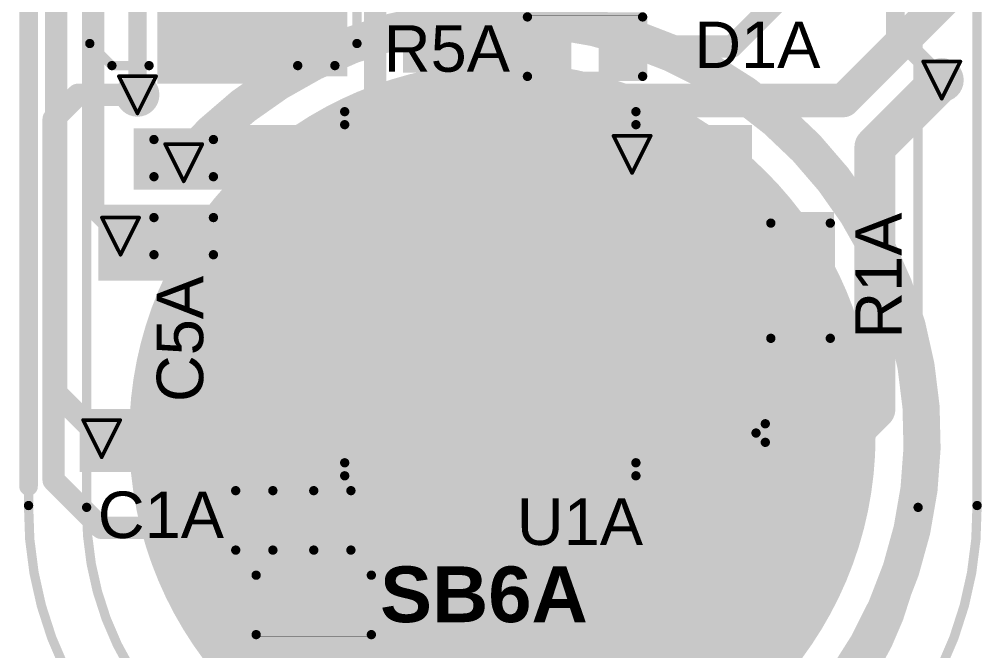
# Model space of a CAD drawing. Header units: inches. Extents: x -3.9 to 9.5, y -7 to 2.6.
# Drawn here: x -3.723 to -3.205, y -5.362 to -5.022 of the extents above; entities that cross this region are included whole.
import ezdxf

# ---------------------------------------------------------------- set-up
doc = ezdxf.new("R2010")
doc.units = ezdxf.units.IN
doc.header["$MEASUREMENT"] = 0
for name, color, linetype in [('Board Outline', 216, 'Continuous'), ('Bottom Layer', 5, 'Continuous'), ('Bottom Overlay', 54, 'Continuous'), ('Bottom Paste', 16, 'Continuous'), ('Bottom Solder', 6, 'Continuous'), ('Dimension', 6, 'Continuous'), ('Drill Drawing', 1, 'Continuous'), ('Top Layer', 1, 'Continuous'), ('Top Overlay', 2, 'Continuous'), ('Top Paste', 8, 'Continuous'), ('Top Solder', 216, 'Continuous'), ('Via Holes', 16, 'Continuous')]:
    doc.layers.add(name, color=color, linetype=linetype)
doc.styles.add('Arial', font='', dxfattribs={"height": 0.2})
doc.styles.add('Arial_Bold', font='', dxfattribs={"height": 0.2})
doc.styles.get('Arial').set_extended_font_data('Arial')
doc.styles.get('Arial_Bold').set_extended_font_data('Arial', bold=True)

# ---------------------------------------------------------------- blocks, each defined once
blk = doc.blocks.new('SOIC_8_2')
at = {"layer": 'Top Layer'}
for points in [[(-0.07579, 0.08681), (-0.07579, 0.06319), (-0.13681, 0.06319), (-0.13681, 0.08681)], [(0.13681, 0.08681), (0.13681, 0.06319), (0.07579, 0.06319), (0.07579, 0.08681)], [(-0.07579, 0.03681), (-0.07579, 0.01319), (-0.13681, 0.01319), (-0.13681, 0.03681)], [(0.13681, 0.03681), (0.13681, 0.01319), (0.07579, 0.01319), (0.07579, 0.03681)], [(-0.07579, -0.01319), (-0.07579, -0.03681), (-0.13681, -0.03681), (-0.13681, -0.01319)], [(0.13681, -0.01319), (0.13681, -0.03681), (0.07579, -0.03681), (0.07579, -0.01319)], [(-0.07579, -0.06319), (-0.07579, -0.08681), (-0.13681, -0.08681), (-0.13681, -0.06319)], [(0.13681, -0.06319), (0.13681, -0.08681), (0.07579, -0.08681), (0.07579, -0.06319)]]:
    blk.add_hatch(color=1, dxfattribs=at).paths.add_polyline_path(points)
at = {"layer": 'Top Overlay'}
blk.add_hatch(color=2, dxfattribs=at).paths.add_polyline_path([(-0.072, 0.062), (-0.059, 0.062), (-0.059, 0.088), (-0.072, 0.088)])
at = {"layer": 'Top Paste'}
for points in [[(-0.07579, 0.08681), (-0.07579, 0.06319), (-0.13681, 0.06319), (-0.13681, 0.08681)], [(0.13681, 0.08681), (0.13681, 0.06319), (0.07579, 0.06319), (0.07579, 0.08681)], [(-0.07579, 0.03681), (-0.07579, 0.01319), (-0.13681, 0.01319), (-0.13681, 0.03681)], [(0.13681, 0.03681), (0.13681, 0.01319), (0.07579, 0.01319), (0.07579, 0.03681)], [(-0.07579, -0.01319), (-0.07579, -0.03681), (-0.13681, -0.03681), (-0.13681, -0.01319)], [(0.13681, -0.01319), (0.13681, -0.03681), (0.07579, -0.03681), (0.07579, -0.01319)], [(-0.07579, -0.06319), (-0.07579, -0.08681), (-0.13681, -0.08681), (-0.13681, -0.06319)], [(0.13681, -0.06319), (0.13681, -0.08681), (0.07579, -0.08681), (0.07579, -0.06319)]]:
    blk.add_hatch(color=8, dxfattribs=at).paths.add_polyline_path(points)
at = {"layer": 'Top Solder'}
for points in [[(-0.07179, 0.09081), (-0.07179, 0.05919), (-0.14081, 0.05919), (-0.14081, 0.09081)], [(0.14081, 0.09081), (0.14081, 0.05919), (0.07179, 0.05919), (0.07179, 0.09081)], [(-0.07179, 0.04081), (-0.07179, 0.00919), (-0.14081, 0.00919), (-0.14081, 0.04081)], [(0.14081, 0.04081), (0.14081, 0.00919), (0.07179, 0.00919), (0.07179, 0.04081)], [(-0.07179, -0.00919), (-0.07179, -0.04081), (-0.14081, -0.04081), (-0.14081, -0.00919)], [(0.14081, -0.00919), (0.14081, -0.04081), (0.07179, -0.04081), (0.07179, -0.00919)], [(-0.07179, -0.05919), (-0.07179, -0.09081), (-0.14081, -0.09081), (-0.14081, -0.05919)], [(0.14081, -0.05919), (0.14081, -0.09081), (0.07179, -0.09081), (0.07179, -0.05919)]]:
    blk.add_hatch(color=216, dxfattribs=at).paths.add_polyline_path(points)
at = {"layer": 'Top Overlay'}
for points in [[(-0.07837, 0.098, 0.005, 0.005, 0), (-0.07837, 0.091, 0.005, 0.005, 0)], [(0.07837, 0.098, 0.005, 0.005, 0), (-0.07837, 0.098, 0.005, 0.005, 0)], [(0.07837, 0.098, 0.005, 0.005, 0), (0.07837, 0.091, 0.005, 0.005, 0)], [(-0.143, 0.075, 0.005, 0.005, 0), (-0.148, 0.08, 0.005, 0.005, 0)], [(-0.148, 0.08, 0.005, 0.005, 0), (-0.148, 0.07, 0.005, 0.005, 0)], [(-0.143, 0.075, 0.005, 0.005, 0), (-0.148, 0.07, 0.005, 0.005, 0)], [(-0.07837, -0.091, 0.005, 0.005, 0), (-0.07837, -0.098, 0.005, 0.005, 0)], [(0.07837, -0.091, 0.005, 0.005, 0), (0.07837, -0.098, 0.005, 0.005, 0)], [(0.07837, -0.098, 0.005, 0.005, 0), (-0.07837, -0.098, 0.005, 0.005, 0)]]:
    blk.add_lwpolyline(points, format="xyseb", dxfattribs=at)
for points in [[(-0.07962, 0.098, 0.0025, 0.0025, 1), (-0.07712, 0.098, 0.0025, 0.0025, 1)], [(-0.07962, 0.098, 0.0025, 0.0025, 1), (-0.07712, 0.098, 0.0025, 0.0025, 1)], [(0.07712, 0.098, 0.0025, 0.0025, 1), (0.07962, 0.098, 0.0025, 0.0025, 1)], [(0.07712, 0.098, 0.0025, 0.0025, 1), (0.07962, 0.098, 0.0025, 0.0025, 1)], [(-0.07962, 0.091, 0.0025, 0.0025, 1), (-0.07712, 0.091, 0.0025, 0.0025, 1)], [(0.07712, 0.091, 0.0025, 0.0025, 1), (0.07962, 0.091, 0.0025, 0.0025, 1)], [(-0.14925, 0.08, 0.0025, 0.0025, 1), (-0.14675, 0.08, 0.0025, 0.0025, 1)], [(-0.14925, 0.08, 0.0025, 0.0025, 1), (-0.14675, 0.08, 0.0025, 0.0025, 1)], [(-0.14425, 0.075, 0.0025, 0.0025, 1), (-0.14175, 0.075, 0.0025, 0.0025, 1)], [(-0.14425, 0.075, 0.0025, 0.0025, 1), (-0.14175, 0.075, 0.0025, 0.0025, 1)], [(-0.14925, 0.07, 0.0025, 0.0025, 1), (-0.14675, 0.07, 0.0025, 0.0025, 1)], [(-0.14925, 0.07, 0.0025, 0.0025, 1), (-0.14675, 0.07, 0.0025, 0.0025, 1)], [(-0.07962, -0.091, 0.0025, 0.0025, 1), (-0.07712, -0.091, 0.0025, 0.0025, 1)], [(0.07712, -0.091, 0.0025, 0.0025, 1), (0.07962, -0.091, 0.0025, 0.0025, 1)], [(-0.07962, -0.098, 0.0025, 0.0025, 1), (-0.07712, -0.098, 0.0025, 0.0025, 1)], [(-0.07962, -0.098, 0.0025, 0.0025, 1), (-0.07712, -0.098, 0.0025, 0.0025, 1)], [(0.07712, -0.098, 0.0025, 0.0025, 1), (0.07962, -0.098, 0.0025, 0.0025, 1)], [(0.07712, -0.098, 0.0025, 0.0025, 1), (0.07962, -0.098, 0.0025, 0.0025, 1)]]:
    blk.add_lwpolyline(points, format="xyseb", close=True, dxfattribs=at)
blk = doc.blocks.new('S______B______0402_5')
at = {"layer": 'Top Layer'}
for points in [[(-0.0275, -0.0125), (-0.0275, 0.0125), (-0.0095, 0.0125), (-0.0095, -0.0125)], [(0.0095, -0.0125), (0.0095, 0.0125), (0.0275, 0.0125), (0.0275, -0.0125)]]:
    blk.add_hatch(color=1, dxfattribs=at).paths.add_polyline_path(points)
at = {"layer": 'Top Paste'}
for points in [[(-0.0275, -0.0125), (-0.0275, 0.0125), (-0.0095, 0.0125), (-0.0095, -0.0125)], [(0.0095, -0.0125), (0.0095, 0.0125), (0.0275, 0.0125), (0.0275, -0.0125)]]:
    blk.add_hatch(color=8, dxfattribs=at).paths.add_polyline_path(points)
at = {"layer": 'Top Solder'}
for points in [[(-0.02967, -0.01467), (-0.02967, 0.01467), (-0.00733, 0.01467), (-0.00733, -0.01467)], [(0.00733, -0.01467), (0.00733, 0.01467), (0.02967, 0.01467), (0.02967, -0.01467)]]:
    blk.add_hatch(color=216, dxfattribs=at).paths.add_polyline_path(points)
at = {"layer": 'Top Overlay'}
for points in [[(-0.031, -0.016, 0.005, 0.005, 0), (-0.031, 0.016, 0.005, 0.005, 0)], [(-0.031, 0.016, 0.005, 0.005, 0), (0.031, 0.016, 0.005, 0.005, 0)], [(0.031, -0.016, 0.005, 0.005, 0), (0.031, 0.016, 0.005, 0.005, 0)], [(-0.031, -0.016, 0.005, 0.005, 0), (0.031, -0.016, 0.005, 0.005, 0)], [(-0.032, -0.017, 0.000127, 0.000127, 0), (0.032, -0.017, 0.000127, 0.000127, 0)]]:
    blk.add_lwpolyline(points, format="xyseb", dxfattribs=at)
for points in [[(-0.03225, 0.016, 0.0025, 0.0025, 1), (-0.02975, 0.016, 0.0025, 0.0025, 1)], [(-0.03225, 0.016, 0.0025, 0.0025, 1), (-0.02975, 0.016, 0.0025, 0.0025, 1)], [(0.02975, 0.016, 0.0025, 0.0025, 1), (0.03225, 0.016, 0.0025, 0.0025, 1)], [(0.02975, 0.016, 0.0025, 0.0025, 1), (0.03225, 0.016, 0.0025, 0.0025, 1)], [(-0.03225, -0.016, 0.0025, 0.0025, 1), (-0.02975, -0.016, 0.0025, 0.0025, 1)], [(-0.03225, -0.016, 0.0025, 0.0025, 1), (-0.02975, -0.016, 0.0025, 0.0025, 1)], [(0.02975, -0.016, 0.0025, 0.0025, 1), (0.03225, -0.016, 0.0025, 0.0025, 1)], [(0.02975, -0.016, 0.0025, 0.0025, 1), (0.03225, -0.016, 0.0025, 0.0025, 1)], [(-0.03203, -0.017, 0.0000635, 0.0000635, 1), (-0.03197, -0.017, 0.0000635, 0.0000635, 1)], [(0.03197, -0.017, 0.0000635, 0.0000635, 1), (0.03203, -0.017, 0.0000635, 0.0000635, 1)]]:
    blk.add_lwpolyline(points, format="xyseb", close=True, dxfattribs=at)
blk = doc.blocks.new('TC33X_2_104E__13')
at = {"layer": 'Top Layer'}
for points in [[(0.00787, 0.12992), (0.07087, 0.12992), (0.07087, 0.07087), (0.00787, 0.07087)], [(-0.02362, 0.02362), (0.02362, 0.02362), (0.02362, -0.02362), (-0.02362, -0.02362)], [(0.05512, 0.02362), (0.10236, 0.02362), (0.10236, -0.02362), (0.05512, -0.02362)]]:
    blk.add_hatch(color=1, dxfattribs=at).paths.add_polyline_path(points)
at = {"layer": 'Top Paste'}
for points in [[(0.00787, 0.12992), (0.07087, 0.12992), (0.07087, 0.07087), (0.00787, 0.07087)], [(-0.02362, 0.02362), (0.02362, 0.02362), (0.02362, -0.02362), (-0.02362, -0.02362)], [(0.05512, 0.02362), (0.10236, 0.02362), (0.10236, -0.02362), (0.05512, -0.02362)]]:
    blk.add_hatch(color=8, dxfattribs=at).paths.add_polyline_path(points)
at = {"layer": 'Top Solder'}
for points in [[(0.00387, 0.13392), (0.07487, 0.13392), (0.07487, 0.06687), (0.00387, 0.06687)], [(-0.02762, 0.02762), (0.02762, 0.02762), (0.02762, -0.02762), (-0.02762, -0.02762)], [(0.05112, 0.02762), (0.10636, 0.02762), (0.10636, -0.02762), (0.05112, -0.02762)]]:
    blk.add_hatch(color=216, dxfattribs=at).paths.add_polyline_path(points)
at = {"layer": 'Top Overlay'}
for points in [[(-0.02063, 0.1242, 0.005, 0.005, 0), (-0.03252, 0.11231, 0.005, 0.005, 0)], [(-0.00063, 0.1242, 0.005, 0.005, 0), (-0.02063, 0.1242, 0.005, 0.005, 0)], [(0.09937, 0.1242, 0.005, 0.005, 0), (0.07937, 0.1242, 0.005, 0.005, 0)], [(0.11126, 0.11231, 0.005, 0.005, 0), (0.09937, 0.1242, 0.005, 0.005, 0)], [(-0.03252, 0.11231, 0.005, 0.005, 0), (-0.03252, -0.02776, 0.005, 0.005, 0)], [(0.11126, 0.11231, 0.005, 0.005, 0), (0.11126, -0.02776, 0.005, 0.005, 0)], [(-0.038, -0.005, 0.005, 0.005, 0), (-0.043, 0, 0.005, 0.005, 0)], [(-0.043, 0, 0.005, 0.005, 0), (-0.043, -0.01, 0.005, 0.005, 0)], [(-0.038, -0.005, 0.005, 0.005, 0), (-0.043, -0.01, 0.005, 0.005, 0)], [(0.11126, -0.02776, 0.005, 0.005, 0), (-0.03252, -0.02776, 0.005, 0.005, 0)]]:
    blk.add_lwpolyline(points, format="xyseb", dxfattribs=at)
for points in [[(-0.02188, 0.1242, 0.0025, 0.0025, 1), (-0.01938, 0.1242, 0.0025, 0.0025, 1)], [(-0.02188, 0.1242, 0.0025, 0.0025, 1), (-0.01938, 0.1242, 0.0025, 0.0025, 1)], [(-0.00188, 0.1242, 0.0025, 0.0025, 1), (0.00062, 0.1242, 0.0025, 0.0025, 1)], [(0.07812, 0.1242, 0.0025, 0.0025, 1), (0.08062, 0.1242, 0.0025, 0.0025, 1)], [(0.09812, 0.1242, 0.0025, 0.0025, 1), (0.10062, 0.1242, 0.0025, 0.0025, 1)], [(0.09812, 0.1242, 0.0025, 0.0025, 1), (0.10062, 0.1242, 0.0025, 0.0025, 1)], [(-0.03377, 0.11231, 0.0025, 0.0025, 1), (-0.03127, 0.11231, 0.0025, 0.0025, 1)], [(-0.03377, 0.11231, 0.0025, 0.0025, 1), (-0.03127, 0.11231, 0.0025, 0.0025, 1)], [(0.11001, 0.11231, 0.0025, 0.0025, 1), (0.11251, 0.11231, 0.0025, 0.0025, 1)], [(0.11001, 0.11231, 0.0025, 0.0025, 1), (0.11251, 0.11231, 0.0025, 0.0025, 1)], [(-0.04425, 0, 0.0025, 0.0025, 1), (-0.04175, 0, 0.0025, 0.0025, 1)], [(-0.04425, 0, 0.0025, 0.0025, 1), (-0.04175, 0, 0.0025, 0.0025, 1)], [(-0.03925, -0.005, 0.0025, 0.0025, 1), (-0.03675, -0.005, 0.0025, 0.0025, 1)], [(-0.03925, -0.005, 0.0025, 0.0025, 1), (-0.03675, -0.005, 0.0025, 0.0025, 1)], [(-0.04425, -0.01, 0.0025, 0.0025, 1), (-0.04175, -0.01, 0.0025, 0.0025, 1)], [(-0.04425, -0.01, 0.0025, 0.0025, 1), (-0.04175, -0.01, 0.0025, 0.0025, 1)], [(-0.03377, -0.02776, 0.0025, 0.0025, 1), (-0.03127, -0.02776, 0.0025, 0.0025, 1)], [(-0.03377, -0.02776, 0.0025, 0.0025, 1), (-0.03127, -0.02776, 0.0025, 0.0025, 1)], [(0.11001, -0.02776, 0.0025, 0.0025, 1), (0.11251, -0.02776, 0.0025, 0.0025, 1)], [(0.11001, -0.02776, 0.0025, 0.0025, 1), (0.11251, -0.02776, 0.0025, 0.0025, 1)]]:
    blk.add_lwpolyline(points, format="xyseb", close=True, dxfattribs=at)
blk = doc.blocks.new('R___0402_17')
at = {"layer": 'Top Layer'}
for points in [[(-0.0275, -0.0125), (-0.0275, 0.0125), (-0.0095, 0.0125), (-0.0095, -0.0125)], [(0.0095, -0.0125), (0.0095, 0.0125), (0.0275, 0.0125), (0.0275, -0.0125)]]:
    blk.add_hatch(color=1, dxfattribs=at).paths.add_polyline_path(points)
at = {"layer": 'Top Paste'}
for points in [[(-0.0275, -0.0125), (-0.0275, 0.0125), (-0.0095, 0.0125), (-0.0095, -0.0125)], [(0.0095, -0.0125), (0.0095, 0.0125), (0.0275, 0.0125), (0.0275, -0.0125)]]:
    blk.add_hatch(color=8, dxfattribs=at).paths.add_polyline_path(points)
at = {"layer": 'Top Solder'}
for points in [[(-0.02967, -0.01467), (-0.02967, 0.01467), (-0.00733, 0.01467), (-0.00733, -0.01467)], [(0.00733, -0.01467), (0.00733, 0.01467), (0.02967, 0.01467), (0.02967, -0.01467)]]:
    blk.add_hatch(color=216, dxfattribs=at).paths.add_polyline_path(points)
at = {"layer": 'Top Overlay'}
for points in [[(-0.031, 0.016, 0.005, 0.005, 0), (-0.031, -0.016, 0.005, 0.005, 0)], [(0.031, 0.016, 0.005, 0.005, 0), (-0.031, 0.016, 0.005, 0.005, 0)], [(0.031, 0.016, 0.005, 0.005, 0), (0.031, -0.016, 0.005, 0.005, 0)], [(0.031, -0.016, 0.005, 0.005, 0), (-0.031, -0.016, 0.005, 0.005, 0)], [(0.032, -0.017, 0.000127, 0.000127, 0), (-0.032, -0.017, 0.000127, 0.000127, 0)]]:
    blk.add_lwpolyline(points, format="xyseb", dxfattribs=at)
for points in [[(-0.03225, 0.016, 0.0025, 0.0025, 1), (-0.02975, 0.016, 0.0025, 0.0025, 1)], [(-0.03225, 0.016, 0.0025, 0.0025, 1), (-0.02975, 0.016, 0.0025, 0.0025, 1)], [(0.02975, 0.016, 0.0025, 0.0025, 1), (0.03225, 0.016, 0.0025, 0.0025, 1)], [(0.02975, 0.016, 0.0025, 0.0025, 1), (0.03225, 0.016, 0.0025, 0.0025, 1)], [(-0.03225, -0.016, 0.0025, 0.0025, 1), (-0.02975, -0.016, 0.0025, 0.0025, 1)], [(-0.03225, -0.016, 0.0025, 0.0025, 1), (-0.02975, -0.016, 0.0025, 0.0025, 1)], [(0.02975, -0.016, 0.0025, 0.0025, 1), (0.03225, -0.016, 0.0025, 0.0025, 1)], [(0.02975, -0.016, 0.0025, 0.0025, 1), (0.03225, -0.016, 0.0025, 0.0025, 1)], [(-0.03203, -0.017, 0.0000635, 0.0000635, 1), (-0.03197, -0.017, 0.0000635, 0.0000635, 1)], [(0.03197, -0.017, 0.0000635, 0.0000635, 1), (0.03203, -0.017, 0.0000635, 0.0000635, 1)]]:
    blk.add_lwpolyline(points, format="xyseb", close=True, dxfattribs=at)
blk = doc.blocks.new('R___0402_21')
at = {"layer": 'Top Layer'}
for points in [[(-0.0275, -0.0125), (-0.0275, 0.0125), (-0.0095, 0.0125), (-0.0095, -0.0125)], [(0.0095, -0.0125), (0.0095, 0.0125), (0.0275, 0.0125), (0.0275, -0.0125)]]:
    blk.add_hatch(color=1, dxfattribs=at).paths.add_polyline_path(points)
at = {"layer": 'Top Paste'}
for points in [[(-0.0275, -0.0125), (-0.0275, 0.0125), (-0.0095, 0.0125), (-0.0095, -0.0125)], [(0.0095, -0.0125), (0.0095, 0.0125), (0.0275, 0.0125), (0.0275, -0.0125)]]:
    blk.add_hatch(color=8, dxfattribs=at).paths.add_polyline_path(points)
at = {"layer": 'Top Solder'}
for points in [[(-0.02967, -0.01467), (-0.02967, 0.01467), (-0.00733, 0.01467), (-0.00733, -0.01467)], [(0.00733, -0.01467), (0.00733, 0.01467), (0.02967, 0.01467), (0.02967, -0.01467)]]:
    blk.add_hatch(color=216, dxfattribs=at).paths.add_polyline_path(points)
at = {"layer": 'Top Overlay'}
for points in [[(-0.031, -0.016, 0.005, 0.005, 0), (-0.031, 0.016, 0.005, 0.005, 0)], [(0.031, 0.016, 0.005, 0.005, 0), (-0.031, 0.016, 0.005, 0.005, 0)], [(0.031, -0.016, 0.005, 0.005, 0), (0.031, 0.016, 0.005, 0.005, 0)], [(0.031, -0.016, 0.005, 0.005, 0), (-0.031, -0.016, 0.005, 0.005, 0)], [(0.032, -0.017, 0.000127, 0.000127, 0), (-0.032, -0.017, 0.000127, 0.000127, 0)]]:
    blk.add_lwpolyline(points, format="xyseb", dxfattribs=at)
for points in [[(-0.03225, 0.016, 0.0025, 0.0025, 1), (-0.02975, 0.016, 0.0025, 0.0025, 1)], [(-0.03225, 0.016, 0.0025, 0.0025, 1), (-0.02975, 0.016, 0.0025, 0.0025, 1)], [(0.02975, 0.016, 0.0025, 0.0025, 1), (0.03225, 0.016, 0.0025, 0.0025, 1)], [(0.02975, 0.016, 0.0025, 0.0025, 1), (0.03225, 0.016, 0.0025, 0.0025, 1)], [(-0.03225, -0.016, 0.0025, 0.0025, 1), (-0.02975, -0.016, 0.0025, 0.0025, 1)], [(-0.03225, -0.016, 0.0025, 0.0025, 1), (-0.02975, -0.016, 0.0025, 0.0025, 1)], [(0.02975, -0.016, 0.0025, 0.0025, 1), (0.03225, -0.016, 0.0025, 0.0025, 1)], [(0.02975, -0.016, 0.0025, 0.0025, 1), (0.03225, -0.016, 0.0025, 0.0025, 1)], [(-0.03203, -0.017, 0.0000635, 0.0000635, 1), (-0.03197, -0.017, 0.0000635, 0.0000635, 1)], [(0.03197, -0.017, 0.0000635, 0.0000635, 1), (0.03203, -0.017, 0.0000635, 0.0000635, 1)]]:
    blk.add_lwpolyline(points, format="xyseb", close=True, dxfattribs=at)
blk = doc.blocks.new('_EMG________B_24')
at = {"layer": 'Bottom Layer'}
h = blk.add_hatch(color=5, dxfattribs=at)
edge = h.paths.add_edge_path()
edge.add_arc((0, -0.3932), 0.19685, 0, 360)
at = {"layer": 'Bottom Paste'}
h = blk.add_hatch(color=16, dxfattribs=at)
edge = h.paths.add_edge_path()
edge.add_arc((0, -0.3932), 0.19685, 0, 360)
at = {"layer": 'Bottom Solder'}
h = blk.add_hatch(color=6, dxfattribs=at)
edge = h.paths.add_edge_path()
edge.add_arc((0, -0.3932), 0.20085, 0, 360)
at = {"layer": 'Bottom Overlay'}
for points in [[(-0.22375, -0.43172, 0.005, 0.005, 0), (-0.22375, 0.43172, 0.005, 0.005, 0)], [(0.22375, -0.43172, 0.005, 0.005, 0), (0.22375, 0.43172, 0.005, 0.005, 0)], [(-0.06026, -0.59892, 0.005, 0.005, -0.414214), (-0.22375, -0.43172, 0.005, 0.005, 0)], [(0.22375, -0.43172, 0.005, 0.005, -0.414214), (0.06026, -0.59892, 0.005, 0.005, 0)]]:
    blk.add_lwpolyline(points, format="xyseb", dxfattribs=at)
for points in [[(-0.225, -0.43172, 0.0025, 0.0025, 1), (-0.2225, -0.43172, 0.0025, 0.0025, 1)], [(-0.225, -0.43172, 0.0025, 0.0025, 1), (-0.2225, -0.43172, 0.0025, 0.0025, 1)], [(0.2225, -0.43172, 0.0025, 0.0025, 1), (0.225, -0.43172, 0.0025, 0.0025, 1)], [(0.2225, -0.43172, 0.0025, 0.0025, 1), (0.225, -0.43172, 0.0025, 0.0025, 1)]]:
    blk.add_lwpolyline(points, format="xyseb", close=True, dxfattribs=at)
blk = doc.blocks.new('C___0402_29')
at = {"layer": 'Top Layer'}
for points in [[(-0.0275, -0.0125), (-0.0275, 0.0125), (-0.0095, 0.0125), (-0.0095, -0.0125)], [(0.0095, -0.0125), (0.0095, 0.0125), (0.0275, 0.0125), (0.0275, -0.0125)]]:
    blk.add_hatch(color=1, dxfattribs=at).paths.add_polyline_path(points)
at = {"layer": 'Top Paste'}
for points in [[(-0.0275, -0.0125), (-0.0275, 0.0125), (-0.0095, 0.0125), (-0.0095, -0.0125)], [(0.0095, -0.0125), (0.0095, 0.0125), (0.0275, 0.0125), (0.0275, -0.0125)]]:
    blk.add_hatch(color=8, dxfattribs=at).paths.add_polyline_path(points)
at = {"layer": 'Top Solder'}
for points in [[(-0.02986, -0.01486), (-0.02986, 0.01486), (-0.00714, 0.01486), (-0.00714, -0.01486)], [(0.00714, -0.01486), (0.00714, 0.01486), (0.02986, 0.01486), (0.02986, -0.01486)]]:
    blk.add_hatch(color=216, dxfattribs=at).paths.add_polyline_path(points)
at = {"layer": 'Top Overlay'}
for points in [[(-0.011, 0.016, 0.005, 0.005, 0), (-0.031, 0.016, 0.005, 0.005, 0)], [(-0.031, -0.016, 0.005, 0.005, 0), (-0.031, 0.016, 0.005, 0.005, 0)], [(0.031, 0.016, 0.005, 0.005, 0), (0.011, 0.016, 0.005, 0.005, 0)], [(0.031, -0.016, 0.005, 0.005, 0), (0.031, 0.016, 0.005, 0.005, 0)], [(-0.011, -0.016, 0.005, 0.005, 0), (-0.031, -0.016, 0.005, 0.005, 0)], [(0.031, -0.016, 0.005, 0.005, 0), (0.011, -0.016, 0.005, 0.005, 0)]]:
    blk.add_lwpolyline(points, format="xyseb", dxfattribs=at)
for points in [[(-0.03225, 0.016, 0.0025, 0.0025, 1), (-0.02975, 0.016, 0.0025, 0.0025, 1)], [(-0.03225, 0.016, 0.0025, 0.0025, 1), (-0.02975, 0.016, 0.0025, 0.0025, 1)], [(-0.01225, 0.016, 0.0025, 0.0025, 1), (-0.00975, 0.016, 0.0025, 0.0025, 1)], [(0.00975, 0.016, 0.0025, 0.0025, 1), (0.01225, 0.016, 0.0025, 0.0025, 1)], [(0.02975, 0.016, 0.0025, 0.0025, 1), (0.03225, 0.016, 0.0025, 0.0025, 1)], [(0.02975, 0.016, 0.0025, 0.0025, 1), (0.03225, 0.016, 0.0025, 0.0025, 1)], [(-0.03225, -0.016, 0.0025, 0.0025, 1), (-0.02975, -0.016, 0.0025, 0.0025, 1)], [(-0.03225, -0.016, 0.0025, 0.0025, 1), (-0.02975, -0.016, 0.0025, 0.0025, 1)], [(-0.01225, -0.016, 0.0025, 0.0025, 1), (-0.00975, -0.016, 0.0025, 0.0025, 1)], [(0.00975, -0.016, 0.0025, 0.0025, 1), (0.01225, -0.016, 0.0025, 0.0025, 1)], [(0.02975, -0.016, 0.0025, 0.0025, 1), (0.03225, -0.016, 0.0025, 0.0025, 1)], [(0.02975, -0.016, 0.0025, 0.0025, 1), (0.03225, -0.016, 0.0025, 0.0025, 1)]]:
    blk.add_lwpolyline(points, format="xyseb", close=True, dxfattribs=at)
blk = doc.blocks.new('C___0402_33')
at = {"layer": 'Top Layer'}
for points in [[(-0.0275, -0.0125), (-0.0275, 0.0125), (-0.0095, 0.0125), (-0.0095, -0.0125)], [(0.0095, -0.0125), (0.0095, 0.0125), (0.0275, 0.0125), (0.0275, -0.0125)]]:
    blk.add_hatch(color=1, dxfattribs=at).paths.add_polyline_path(points)
at = {"layer": 'Top Paste'}
for points in [[(-0.0275, -0.0125), (-0.0275, 0.0125), (-0.0095, 0.0125), (-0.0095, -0.0125)], [(0.0095, -0.0125), (0.0095, 0.0125), (0.0275, 0.0125), (0.0275, -0.0125)]]:
    blk.add_hatch(color=8, dxfattribs=at).paths.add_polyline_path(points)
at = {"layer": 'Top Solder'}
for points in [[(-0.02986, -0.01486), (-0.02986, 0.01486), (-0.00714, 0.01486), (-0.00714, -0.01486)], [(0.00714, -0.01486), (0.00714, 0.01486), (0.02986, 0.01486), (0.02986, -0.01486)]]:
    blk.add_hatch(color=216, dxfattribs=at).paths.add_polyline_path(points)
at = {"layer": 'Top Overlay'}
for points in [[(-0.011, 0.016, 0.005, 0.005, 0), (-0.031, 0.016, 0.005, 0.005, 0)], [(-0.031, 0.016, 0.005, 0.005, 0), (-0.031, -0.016, 0.005, 0.005, 0)], [(0.031, 0.016, 0.005, 0.005, 0), (0.011, 0.016, 0.005, 0.005, 0)], [(0.031, 0.016, 0.005, 0.005, 0), (0.031, -0.016, 0.005, 0.005, 0)], [(-0.011, -0.016, 0.005, 0.005, 0), (-0.031, -0.016, 0.005, 0.005, 0)], [(0.031, -0.016, 0.005, 0.005, 0), (0.011, -0.016, 0.005, 0.005, 0)]]:
    blk.add_lwpolyline(points, format="xyseb", dxfattribs=at)
for points in [[(-0.03225, 0.016, 0.0025, 0.0025, 1), (-0.02975, 0.016, 0.0025, 0.0025, 1)], [(-0.03225, 0.016, 0.0025, 0.0025, 1), (-0.02975, 0.016, 0.0025, 0.0025, 1)], [(-0.01225, 0.016, 0.0025, 0.0025, 1), (-0.00975, 0.016, 0.0025, 0.0025, 1)], [(0.00975, 0.016, 0.0025, 0.0025, 1), (0.01225, 0.016, 0.0025, 0.0025, 1)], [(0.02975, 0.016, 0.0025, 0.0025, 1), (0.03225, 0.016, 0.0025, 0.0025, 1)], [(0.02975, 0.016, 0.0025, 0.0025, 1), (0.03225, 0.016, 0.0025, 0.0025, 1)], [(-0.03225, -0.016, 0.0025, 0.0025, 1), (-0.02975, -0.016, 0.0025, 0.0025, 1)], [(-0.03225, -0.016, 0.0025, 0.0025, 1), (-0.02975, -0.016, 0.0025, 0.0025, 1)], [(-0.01225, -0.016, 0.0025, 0.0025, 1), (-0.00975, -0.016, 0.0025, 0.0025, 1)], [(0.00975, -0.016, 0.0025, 0.0025, 1), (0.01225, -0.016, 0.0025, 0.0025, 1)], [(0.02975, -0.016, 0.0025, 0.0025, 1), (0.03225, -0.016, 0.0025, 0.0025, 1)], [(0.02975, -0.016, 0.0025, 0.0025, 1), (0.03225, -0.016, 0.0025, 0.0025, 1)]]:
    blk.add_lwpolyline(points, format="xyseb", close=True, dxfattribs=at)

msp = doc.modelspace()

# ---------------------------------------------------------------- hatches: boundary and pattern name
at = {"layer": 'Bottom Layer'}
h = msp.add_hatch(color=5, dxfattribs=at)
edge = h.paths.add_edge_path()
edge.add_arc((-3.22689, -5.05478), 0.01181, 0, 360)
h = msp.add_hatch(color=5, dxfattribs=at)
edge = h.paths.add_edge_path()
edge.add_arc((-3.65976, -5.0627), 0.01181, 0, 360)
h = msp.add_hatch(color=5, dxfattribs=at)
edge = h.paths.add_edge_path()
edge.add_arc((-3.39356, -5.09478), 0.01181, 0, 360)
h = msp.add_hatch(color=5, dxfattribs=at)
edge = h.paths.add_edge_path()
edge.add_arc((-3.63489, -5.09928), 0.01181, 0, 360)
h = msp.add_hatch(color=5, dxfattribs=at)
edge = h.paths.add_edge_path()
edge.add_arc((-3.66889, -5.13878), 0.01181, 0, 360)
h = msp.add_hatch(color=5, dxfattribs=at)
edge = h.paths.add_edge_path()
edge.add_arc((-3.67904, -5.24781), 0.01181, 0, 360)
at = {"layer": 'Top Layer'}
for points in [[(-3.60089, -5.05278), (-3.54689, -5.05278), (-3.54689, -4.89178), (-3.60089, -4.89178)], [(-3.51689, -5.05078), (-3.43689, -5.05078), (-3.43689, -4.96478), (-3.51689, -4.96478)], [(-3.64489, -5.03978), (-3.58189, -5.03978), (-3.58189, -4.98578), (-3.64489, -4.98578)], [(-3.51689, -5.05078), (-3.42889, -5.05078), (-3.42889, -5.02378), (-3.51689, -5.02378)], [(-3.66189, -5.11378), (-3.52489, -5.11378), (-3.52489, -5.08078), (-3.66189, -5.08078)], [(-3.68089, -5.16278), (-3.54389, -5.16278), (-3.54389, -5.12178), (-3.68089, -5.12178)], [(-3.39687, -5.15678), (-3.28489, -5.15678), (-3.28489, -5.12578), (-3.39687, -5.12578)], [(-3.39687, -5.20678), (-3.28389, -5.20678), (-3.28389, -5.17078), (-3.39687, -5.17078)], [(-3.69089, -5.26578), (-3.51489, -5.26578), (-3.51489, -5.23178), (-3.69089, -5.23178)], [(-3.56589, -5.24978), (-3.56589, -5.30778), (-3.51489, -5.30778), (-3.51489, -5.24978)], [(-3.61389, -5.40878), (-3.57389, -5.40878), (-3.57389, -5.27778), (-3.61389, -5.27778)], [(-3.55589, -5.35678), (-3.49489, -5.35678), (-3.49489, -5.31828), (-3.55589, -5.31828)]]:
    msp.add_hatch(color=1, dxfattribs=at).paths.add_polyline_path(points)
h = msp.add_hatch(color=1, dxfattribs=at)
edge = h.paths.add_edge_path()
edge.add_arc((-3.22689, -5.05478), 0.01181, 0, 360)
h = msp.add_hatch(color=1, dxfattribs=at)
edge = h.paths.add_edge_path()
edge.add_arc((-3.65976, -5.0627), 0.01181, 0, 360)
h = msp.add_hatch(color=1, dxfattribs=at)
edge = h.paths.add_edge_path()
edge.add_arc((-3.39356, -5.09478), 0.01181, 0, 360)
h = msp.add_hatch(color=1, dxfattribs=at)
edge = h.paths.add_edge_path()
edge.add_arc((-3.63489, -5.09928), 0.01181, 0, 360)
h = msp.add_hatch(color=1, dxfattribs=at)
edge = h.paths.add_edge_path()
edge.add_arc((-3.66889, -5.13878), 0.01181, 0, 360)
h = msp.add_hatch(color=1, dxfattribs=at)
edge = h.paths.add_edge_path()
edge.add_arc((-3.67904, -5.24781), 0.01181, 0, 360)
at = {"layer": 'Via Holes'}
h = msp.add_hatch(color=7, dxfattribs=at)
edge = h.paths.add_edge_path()
edge.add_arc((-3.22689, -5.05478), 0.00591, 0, 360)
h = msp.add_hatch(color=7, dxfattribs=at)
edge = h.paths.add_edge_path()
edge.add_arc((-3.65976, -5.0627), 0.00591, 0, 360)
h = msp.add_hatch(color=7, dxfattribs=at)
edge = h.paths.add_edge_path()
edge.add_arc((-3.39356, -5.09478), 0.00591, 0, 360)
h = msp.add_hatch(color=7, dxfattribs=at)
edge = h.paths.add_edge_path()
edge.add_arc((-3.63489, -5.09928), 0.00591, 0, 360)
h = msp.add_hatch(color=7, dxfattribs=at)
edge = h.paths.add_edge_path()
edge.add_arc((-3.66889, -5.13878), 0.00591, 0, 360)
h = msp.add_hatch(color=7, dxfattribs=at)
edge = h.paths.add_edge_path()
edge.add_arc((-3.67904, -5.24781), 0.00591, 0, 360)

# ---------------------------------------------------------------- linework, layer by layer
at = {"layer": 'Board Outline'}
for points in [[(-3.71838, -5.28378, 0.005, 0.005, 0), (-3.71837, -4.42332, 0.005, 0.005, 0)], [(-3.20789, -4.42332, 0.005, 0.005, 0), (-3.20789, -5.28379, 0.005, 0.005, 0)], [(-3.20789, -4.42332, 0.005, 0.005, 0), (-3.20789, -5.28379, 0.005, 0.005, 0)], [(-3.52375, -5.48284, 0.005, 0.005, -0.414214), (-3.71838, -5.28379, 0.005, 0.005, 0)], [(-3.20789, -5.28379, 0.005, 0.005, -0.414214), (-3.40252, -5.48284, 0.005, 0.005, 0)]]:
    msp.add_lwpolyline(points, format="xyseb", dxfattribs=at)
for points in [[(-3.71963, -5.28378, 0.0025, 0.0025, 1), (-3.71713, -5.28378, 0.0025, 0.0025, 1)], [(-3.71963, -5.28379, 0.0025, 0.0025, 1), (-3.71713, -5.28379, 0.0025, 0.0025, 1)], [(-3.20914, -5.28379, 0.0025, 0.0025, 1), (-3.20664, -5.28379, 0.0025, 0.0025, 1)], [(-3.20914, -5.28379, 0.0025, 0.0025, 1), (-3.20664, -5.28379, 0.0025, 0.0025, 1)], [(-3.20914, -5.28379, 0.0025, 0.0025, 1), (-3.20664, -5.28379, 0.0025, 0.0025, 1)]]:
    msp.add_lwpolyline(points, format="xyseb", close=True, dxfattribs=at)
at = {"layer": 'Bottom Layer'}
for points in [[(-3.70357, -5.22328, 0.012, 0.012, 0), (-3.70357, -4.66086, 0.012, 0.012, 0)], [(-3.68257, -5.1251, 0.01, 0.01, 0), (-3.68257, -4.79597, 0.01, 0.01, 0)], [(-3.25185, -5.02983, 0.01, 0.01, 0), (-3.25185, -4.96874, 0.01, 0.01, 0)], [(-3.65976, -5.01565, 0.01, 0.01, 0), (-3.65976, -5.0627, 0.01, 0.01, 0)], [(-3.63489, -5.09928, 0.02, 0.02, -1.34747), (-3.40339, -5.46541, 0.02, 0.02, 0)], [(-3.25185, -5.02983, 0.01, 0.01, 0), (-3.22689, -5.05478, 0.01, 0.01, 0)], [(-3.68257, -5.1251, 0.01, 0.01, 0), (-3.67057, -5.1371, 0.01, 0.01, 0)], [(-3.67057, -5.1371, 0.01, 0.01, 0), (-3.66889, -5.13878, 0.01, 0.01, 0)], [(-3.67057, -5.1371, 0.01, 0.01, 0), (-3.67057, -5.1371, 0.01, 0.01, 0)], [(-3.46314, -5.15805, 0.022, 0.022, 0), (-3.46287, -5.15778, 0.022, 0.022, 0)], [(-3.46314, -5.24662, 0.022, 0.022, 0), (-3.46314, -5.15805, 0.022, 0.022, 0)], [(-3.70357, -5.22328, 0.012, 0.012, 0), (-3.67904, -5.24781, 0.012, 0.012, 0)]]:
    msp.add_lwpolyline(points, format="xyseb", dxfattribs=at)
for points in [[(-3.25435, -5.02983, 0.005, 0.005, 1), (-3.24935, -5.02983, 0.005, 0.005, 1)], [(-3.25435, -5.02983, 0.005, 0.005, 1), (-3.24935, -5.02983, 0.005, 0.005, 1)], [(-3.22939, -5.05478, 0.005, 0.005, 1), (-3.22439, -5.05478, 0.005, 0.005, 1)], [(-3.66226, -5.0627, 0.005, 0.005, 1), (-3.65726, -5.0627, 0.005, 0.005, 1)], [(-3.63989, -5.09928, 0.01, 0.01, 1), (-3.62989, -5.09928, 0.01, 0.01, 1)], [(-3.68507, -5.1251, 0.005, 0.005, 1), (-3.68007, -5.1251, 0.005, 0.005, 1)], [(-3.68507, -5.1251, 0.005, 0.005, 1), (-3.68007, -5.1251, 0.005, 0.005, 1)], [(-3.67307, -5.1371, 0.005, 0.005, 1), (-3.66807, -5.1371, 0.005, 0.005, 1)], [(-3.67307, -5.1371, 0.005, 0.005, 1), (-3.66807, -5.1371, 0.005, 0.005, 1)], [(-3.67307, -5.1371, 0.005, 0.005, 1), (-3.66807, -5.1371, 0.005, 0.005, 1)], [(-3.67307, -5.1371, 0.005, 0.005, 1), (-3.66807, -5.1371, 0.005, 0.005, 1)], [(-3.67139, -5.13878, 0.005, 0.005, 1), (-3.66639, -5.13878, 0.005, 0.005, 1)], [(-3.46864, -5.15805, 0.011, 0.011, 1), (-3.45764, -5.15805, 0.011, 0.011, 1)], [(-3.46864, -5.15805, 0.011, 0.011, 1), (-3.45764, -5.15805, 0.011, 0.011, 1)], [(-3.46837, -5.15778, 0.011, 0.011, 1), (-3.45737, -5.15778, 0.011, 0.011, 1)], [(-3.70657, -5.22328, 0.006, 0.006, 1), (-3.70057, -5.22328, 0.006, 0.006, 1)], [(-3.70657, -5.22328, 0.006, 0.006, 1), (-3.70057, -5.22328, 0.006, 0.006, 1)], [(-3.46864, -5.24662, 0.011, 0.011, 1), (-3.45764, -5.24662, 0.011, 0.011, 1)], [(-3.68204, -5.24781, 0.006, 0.006, 1), (-3.67604, -5.24781, 0.006, 0.006, 1)]]:
    msp.add_lwpolyline(points, format="xyseb", close=True, dxfattribs=at)
at = {"layer": 'Dimension'}
msp.add_lwpolyline([(-3.71839, -5.2735, 0.01, 0.01, 0), (-3.71839, 1.62, 0.01, 0.01, 0)], format="xyseb", dxfattribs=at)
msp.add_lwpolyline([(-3.72089, -5.2735, 0.005, 0.005, 1), (-3.71589, -5.2735, 0.005, 0.005, 1)], format="xyseb", close=True, dxfattribs=at)
at = {"layer": 'Drill Drawing'}
for points in [[(-3.23689, -5.04478, 0.002, 0.002, 0), (-3.21689, -5.04478, 0.002, 0.002, 0)], [(-3.23689, -5.04478, 0.002, 0.002, 0), (-3.22689, -5.06478, 0.002, 0.002, 0)], [(-3.22689, -5.06478, 0.002, 0.002, 0), (-3.21689, -5.04478, 0.002, 0.002, 0)], [(-3.66976, -5.0527, 0.002, 0.002, 0), (-3.64976, -5.0527, 0.002, 0.002, 0)], [(-3.66976, -5.0527, 0.002, 0.002, 0), (-3.65976, -5.0727, 0.002, 0.002, 0)], [(-3.65976, -5.0727, 0.002, 0.002, 0), (-3.64976, -5.0527, 0.002, 0.002, 0)], [(-3.40356, -5.08478, 0.002, 0.002, 0), (-3.38356, -5.08478, 0.002, 0.002, 0)], [(-3.40356, -5.08478, 0.002, 0.002, 0), (-3.39356, -5.10478, 0.002, 0.002, 0)], [(-3.39356, -5.10478, 0.002, 0.002, 0), (-3.38356, -5.08478, 0.002, 0.002, 0)], [(-3.64489, -5.08928, 0.002, 0.002, 0), (-3.62489, -5.08928, 0.002, 0.002, 0)], [(-3.64489, -5.08928, 0.002, 0.002, 0), (-3.63489, -5.10928, 0.002, 0.002, 0)], [(-3.63489, -5.10928, 0.002, 0.002, 0), (-3.62489, -5.08928, 0.002, 0.002, 0)], [(-3.67889, -5.12878, 0.002, 0.002, 0), (-3.65889, -5.12878, 0.002, 0.002, 0)], [(-3.67889, -5.12878, 0.002, 0.002, 0), (-3.66889, -5.14878, 0.002, 0.002, 0)], [(-3.66889, -5.14878, 0.002, 0.002, 0), (-3.65889, -5.12878, 0.002, 0.002, 0)], [(-3.68904, -5.23781, 0.002, 0.002, 0), (-3.66904, -5.23781, 0.002, 0.002, 0)], [(-3.68904, -5.23781, 0.002, 0.002, 0), (-3.67904, -5.25781, 0.002, 0.002, 0)], [(-3.67904, -5.25781, 0.002, 0.002, 0), (-3.66904, -5.23781, 0.002, 0.002, 0)]]:
    msp.add_lwpolyline(points, format="xyseb", dxfattribs=at)
for points in [[(-3.23739, -5.04478, 0.001, 0.001, 1), (-3.23639, -5.04478, 0.001, 0.001, 1)], [(-3.23739, -5.04478, 0.001, 0.001, 1), (-3.23639, -5.04478, 0.001, 0.001, 1)], [(-3.21739, -5.04478, 0.001, 0.001, 1), (-3.21639, -5.04478, 0.001, 0.001, 1)], [(-3.21739, -5.04478, 0.001, 0.001, 1), (-3.21639, -5.04478, 0.001, 0.001, 1)], [(-3.67026, -5.0527, 0.001, 0.001, 1), (-3.66926, -5.0527, 0.001, 0.001, 1)], [(-3.67026, -5.0527, 0.001, 0.001, 1), (-3.66926, -5.0527, 0.001, 0.001, 1)], [(-3.65026, -5.0527, 0.001, 0.001, 1), (-3.64926, -5.0527, 0.001, 0.001, 1)], [(-3.65026, -5.0527, 0.001, 0.001, 1), (-3.64926, -5.0527, 0.001, 0.001, 1)], [(-3.22739, -5.06478, 0.001, 0.001, 1), (-3.22639, -5.06478, 0.001, 0.001, 1)], [(-3.22739, -5.06478, 0.001, 0.001, 1), (-3.22639, -5.06478, 0.001, 0.001, 1)], [(-3.66026, -5.0727, 0.001, 0.001, 1), (-3.65926, -5.0727, 0.001, 0.001, 1)], [(-3.66026, -5.0727, 0.001, 0.001, 1), (-3.65926, -5.0727, 0.001, 0.001, 1)], [(-3.40406, -5.08478, 0.001, 0.001, 1), (-3.40306, -5.08478, 0.001, 0.001, 1)], [(-3.40406, -5.08478, 0.001, 0.001, 1), (-3.40306, -5.08478, 0.001, 0.001, 1)], [(-3.38406, -5.08478, 0.001, 0.001, 1), (-3.38306, -5.08478, 0.001, 0.001, 1)], [(-3.38406, -5.08478, 0.001, 0.001, 1), (-3.38306, -5.08478, 0.001, 0.001, 1)], [(-3.64539, -5.08928, 0.001, 0.001, 1), (-3.64439, -5.08928, 0.001, 0.001, 1)], [(-3.64539, -5.08928, 0.001, 0.001, 1), (-3.64439, -5.08928, 0.001, 0.001, 1)], [(-3.62539, -5.08928, 0.001, 0.001, 1), (-3.62439, -5.08928, 0.001, 0.001, 1)], [(-3.62539, -5.08928, 0.001, 0.001, 1), (-3.62439, -5.08928, 0.001, 0.001, 1)], [(-3.39406, -5.10478, 0.001, 0.001, 1), (-3.39306, -5.10478, 0.001, 0.001, 1)], [(-3.39406, -5.10478, 0.001, 0.001, 1), (-3.39306, -5.10478, 0.001, 0.001, 1)], [(-3.63539, -5.10928, 0.001, 0.001, 1), (-3.63439, -5.10928, 0.001, 0.001, 1)], [(-3.63539, -5.10928, 0.001, 0.001, 1), (-3.63439, -5.10928, 0.001, 0.001, 1)], [(-3.67939, -5.12878, 0.001, 0.001, 1), (-3.67839, -5.12878, 0.001, 0.001, 1)], [(-3.67939, -5.12878, 0.001, 0.001, 1), (-3.67839, -5.12878, 0.001, 0.001, 1)], [(-3.65939, -5.12878, 0.001, 0.001, 1), (-3.65839, -5.12878, 0.001, 0.001, 1)], [(-3.65939, -5.12878, 0.001, 0.001, 1), (-3.65839, -5.12878, 0.001, 0.001, 1)], [(-3.66939, -5.14878, 0.001, 0.001, 1), (-3.66839, -5.14878, 0.001, 0.001, 1)], [(-3.66939, -5.14878, 0.001, 0.001, 1), (-3.66839, -5.14878, 0.001, 0.001, 1)], [(-3.68954, -5.23781, 0.001, 0.001, 1), (-3.68854, -5.23781, 0.001, 0.001, 1)], [(-3.68954, -5.23781, 0.001, 0.001, 1), (-3.68854, -5.23781, 0.001, 0.001, 1)], [(-3.66954, -5.23781, 0.001, 0.001, 1), (-3.66854, -5.23781, 0.001, 0.001, 1)], [(-3.66954, -5.23781, 0.001, 0.001, 1), (-3.66854, -5.23781, 0.001, 0.001, 1)], [(-3.67954, -5.25781, 0.001, 0.001, 1), (-3.67854, -5.25781, 0.001, 0.001, 1)], [(-3.67954, -5.25781, 0.001, 0.001, 1), (-3.67854, -5.25781, 0.001, 0.001, 1)]]:
    msp.add_lwpolyline(points, format="xyseb", close=True, dxfattribs=at)
at = {"layer": 'Top Layer'}
for points in [[(-3.44239, -5.03478, 0.012, 0.012, 0), (-3.44239, -4.75078, 0.012, 0.012, 0)], [(-3.53187, -5.08678, 0.012, 0.012, 0), (-3.53187, -4.86078, 0.012, 0.012, 0)], [(-3.33987, -5.03678, 0.012, 0.012, 0), (-3.30887, -5.00578, 0.012, 0.012, 0)], [(-3.27989, -5.06578, 0.018, 0.018, 0), (-3.22589, -5.01178, 0.018, 0.018, 0)], [(-3.40039, -5.03678, 0.012, 0.012, 0), (-3.33987, -5.03678, 0.012, 0.012, 0)], [(-3.26289, -5.09078, 0.022, 0.022, 0), (-3.22689, -5.05478, 0.022, 0.022, 0)], [(-3.70489, -5.07578, 0.012, 0.012, 0), (-3.69181, -5.0627, 0.012, 0.012, 0)], [(-3.69181, -5.0627, 0.012, 0.012, 0), (-3.65976, -5.0627, 0.012, 0.012, 0)], [(-3.43389, -5.09578, 0.018, 0.018, 0), (-3.40389, -5.06578, 0.018, 0.018, 0)], [(-3.40389, -5.06578, 0.018, 0.018, 0), (-3.27989, -5.06578, 0.018, 0.018, 0)], [(-3.70489, -5.27017, 0.012, 0.012, 0), (-3.70489, -5.07578, 0.012, 0.012, 0)], [(-3.26289, -5.2319, 0.022, 0.022, 0), (-3.26289, -5.09078, 0.022, 0.022, 0)], [(-3.43389, -5.18178, 0.018, 0.018, 0), (-3.43389, -5.09578, 0.018, 0.018, 0)], [(-3.39356, -5.09478, 0.022, 0.022, 0), (-3.36357, -5.09478, 0.022, 0.022, 0)], [(-3.63637, -5.12778, 0.01, 0.01, 0), (-3.63187, -5.13228, 0.01, 0.01, 0)], [(-3.63187, -5.13628, 0.01, 0.01, 0), (-3.63187, -5.13228, 0.01, 0.01, 0)], [(-3.66889, -5.13878, 0.02, 0.02, 0), (-3.66833, -5.13935, 0.02, 0.02, 0)], [(-3.66833, -5.13935, 0.02, 0.02, 0), (-3.63489, -5.13935, 0.02, 0.02, 0)], [(-3.63489, -5.13935, 0.02, 0.02, 0), (-3.63481, -5.13935, 0.02, 0.02, 0)], [(-3.63481, -5.13935, 0.02, 0.02, 0), (-3.63187, -5.14228, 0.02, 0.02, 0)], [(-3.63187, -5.14228, 0.02, 0.02, 0), (-3.60289, -5.14228, 0.02, 0.02, 0)], [(-3.63489, -5.13935, 0.01, 0.01, 0), (-3.63489, -5.13628, 0.01, 0.01, 0)], [(-3.63489, -5.14057, 0.01, 0.01, 0), (-3.63489, -5.13935, 0.01, 0.01, 0)], [(-3.63187, -5.14228, 0.01, 0.01, 0), (-3.63187, -5.14057, 0.01, 0.01, 0)], [(-3.63187, -5.20878, 0.01, 0.01, 0), (-3.63187, -5.14228, 0.01, 0.01, 0)], [(-3.45089, -5.19478, 0.018, 0.018, 0), (-3.43789, -5.18178, 0.018, 0.018, 0)], [(-3.43389, -5.40078, 0.018, 0.018, 0), (-3.43389, -5.18178, 0.018, 0.018, 0)], [(-3.57617, -5.19478, 0.018, 0.018, 0), (-3.45089, -5.19478, 0.018, 0.018, 0)], [(-3.63187, -5.20878, 0.01, 0.01, 0), (-3.62087, -5.21978, 0.01, 0.01, 0)], [(-3.62087, -5.21978, 0.01, 0.01, 0), (-3.50389, -5.21978, 0.01, 0.01, 0)], [(-3.50389, -5.21978, 0.01, 0.01, 0), (-3.49189, -5.23178, 0.01, 0.01, 0)], [(-3.27578, -5.24478, 0.022, 0.022, 0), (-3.26289, -5.2319, 0.022, 0.022, 0)], [(-3.49189, -5.31528, 0.01, 0.01, 0), (-3.49189, -5.23178, 0.01, 0.01, 0)], [(-3.36357, -5.24478, 0.022, 0.022, 0), (-3.27578, -5.24478, 0.022, 0.022, 0)], [(-3.67904, -5.24781, 0.01, 0.01, 0), (-3.67901, -5.24778, 0.01, 0.01, 0)], [(-3.67901, -5.24778, 0.01, 0.01, 0), (-3.67689, -5.24778, 0.01, 0.01, 0)], [(-3.70489, -5.27017, 0.012, 0.012, 0), (-3.67928, -5.29578, 0.012, 0.012, 0)], [(-3.59489, -5.33728, 0.025, 0.025, 0), (-3.59489, -5.29578, 0.025, 0.025, 0)], [(-3.67928, -5.29578, 0.012, 0.012, 0), (-3.59489, -5.29578, 0.012, 0.012, 0)], [(-3.51414, -5.33753, 0.01, 0.01, 0), (-3.49189, -5.31528, 0.01, 0.01, 0)], [(-3.52539, -5.33753, 0.01, 0.01, 0), (-3.51414, -5.33753, 0.01, 0.01, 0)]]:
    msp.add_lwpolyline(points, format="xyseb", dxfattribs=at)
for points in [[(-3.44539, -5.03478, 0.006, 0.006, 1), (-3.43939, -5.03478, 0.006, 0.006, 1)], [(-3.40339, -5.03678, 0.006, 0.006, 1), (-3.39739, -5.03678, 0.006, 0.006, 1)], [(-3.34287, -5.03678, 0.006, 0.006, 1), (-3.33687, -5.03678, 0.006, 0.006, 1)], [(-3.34287, -5.03678, 0.006, 0.006, 1), (-3.33687, -5.03678, 0.006, 0.006, 1)], [(-3.23239, -5.05478, 0.011, 0.011, 1), (-3.22139, -5.05478, 0.011, 0.011, 1)], [(-3.69481, -5.0627, 0.006, 0.006, 1), (-3.68881, -5.0627, 0.006, 0.006, 1)], [(-3.69481, -5.0627, 0.006, 0.006, 1), (-3.68881, -5.0627, 0.006, 0.006, 1)], [(-3.66276, -5.0627, 0.006, 0.006, 1), (-3.65676, -5.0627, 0.006, 0.006, 1)], [(-3.40839, -5.06578, 0.009, 0.009, 1), (-3.39939, -5.06578, 0.009, 0.009, 1)], [(-3.40839, -5.06578, 0.009, 0.009, 1), (-3.39939, -5.06578, 0.009, 0.009, 1)], [(-3.28439, -5.06578, 0.009, 0.009, 1), (-3.27539, -5.06578, 0.009, 0.009, 1)], [(-3.28439, -5.06578, 0.009, 0.009, 1), (-3.27539, -5.06578, 0.009, 0.009, 1)], [(-3.70789, -5.07578, 0.006, 0.006, 1), (-3.70189, -5.07578, 0.006, 0.006, 1)], [(-3.70789, -5.07578, 0.006, 0.006, 1), (-3.70189, -5.07578, 0.006, 0.006, 1)], [(-3.53487, -5.08678, 0.006, 0.006, 1), (-3.52887, -5.08678, 0.006, 0.006, 1)], [(-3.26839, -5.09078, 0.011, 0.011, 1), (-3.25739, -5.09078, 0.011, 0.011, 1)], [(-3.26839, -5.09078, 0.011, 0.011, 1), (-3.25739, -5.09078, 0.011, 0.011, 1)], [(-3.43839, -5.09578, 0.009, 0.009, 1), (-3.42939, -5.09578, 0.009, 0.009, 1)], [(-3.43839, -5.09578, 0.009, 0.009, 1), (-3.42939, -5.09578, 0.009, 0.009, 1)], [(-3.39906, -5.09478, 0.011, 0.011, 1), (-3.38806, -5.09478, 0.011, 0.011, 1)], [(-3.36907, -5.09478, 0.011, 0.011, 1), (-3.35807, -5.09478, 0.011, 0.011, 1)], [(-3.63887, -5.12778, 0.005, 0.005, 1), (-3.63387, -5.12778, 0.005, 0.005, 1)], [(-3.63437, -5.13228, 0.005, 0.005, 1), (-3.62937, -5.13228, 0.005, 0.005, 1)], [(-3.63437, -5.13228, 0.005, 0.005, 1), (-3.62937, -5.13228, 0.005, 0.005, 1)], [(-3.67389, -5.13878, 0.01, 0.01, 1), (-3.66389, -5.13878, 0.01, 0.01, 1)], [(-3.67333, -5.13935, 0.01, 0.01, 1), (-3.66333, -5.13935, 0.01, 0.01, 1)], [(-3.67333, -5.13935, 0.01, 0.01, 1), (-3.66333, -5.13935, 0.01, 0.01, 1)], [(-3.63989, -5.13935, 0.01, 0.01, 1), (-3.62989, -5.13935, 0.01, 0.01, 1)], [(-3.63989, -5.13935, 0.01, 0.01, 1), (-3.62989, -5.13935, 0.01, 0.01, 1)], [(-3.63981, -5.13935, 0.01, 0.01, 1), (-3.62981, -5.13935, 0.01, 0.01, 1)], [(-3.63981, -5.13935, 0.01, 0.01, 1), (-3.62981, -5.13935, 0.01, 0.01, 1)], [(-3.63687, -5.14228, 0.01, 0.01, 1), (-3.62687, -5.14228, 0.01, 0.01, 1)], [(-3.63687, -5.14228, 0.01, 0.01, 1), (-3.62687, -5.14228, 0.01, 0.01, 1)], [(-3.63739, -5.13628, 0.005, 0.005, 1), (-3.63239, -5.13628, 0.005, 0.005, 1)], [(-3.63437, -5.13628, 0.005, 0.005, 1), (-3.62937, -5.13628, 0.005, 0.005, 1)], [(-3.60789, -5.14228, 0.01, 0.01, 1), (-3.59789, -5.14228, 0.01, 0.01, 1)], [(-3.63739, -5.13935, 0.005, 0.005, 1), (-3.63239, -5.13935, 0.005, 0.005, 1)], [(-3.63739, -5.13935, 0.005, 0.005, 1), (-3.63239, -5.13935, 0.005, 0.005, 1)], [(-3.63739, -5.14057, 0.005, 0.005, 1), (-3.63239, -5.14057, 0.005, 0.005, 1)], [(-3.63437, -5.14057, 0.005, 0.005, 1), (-3.62937, -5.14057, 0.005, 0.005, 1)], [(-3.63437, -5.14228, 0.005, 0.005, 1), (-3.62937, -5.14228, 0.005, 0.005, 1)], [(-3.63437, -5.14228, 0.005, 0.005, 1), (-3.62937, -5.14228, 0.005, 0.005, 1)], [(-3.44239, -5.18178, 0.009, 0.009, 1), (-3.43339, -5.18178, 0.009, 0.009, 1)], [(-3.43839, -5.18178, 0.009, 0.009, 1), (-3.42939, -5.18178, 0.009, 0.009, 1)], [(-3.43839, -5.18178, 0.009, 0.009, 1), (-3.42939, -5.18178, 0.009, 0.009, 1)], [(-3.58067, -5.19478, 0.009, 0.009, 1), (-3.57167, -5.19478, 0.009, 0.009, 1)], [(-3.45539, -5.19478, 0.009, 0.009, 1), (-3.44639, -5.19478, 0.009, 0.009, 1)], [(-3.45539, -5.19478, 0.009, 0.009, 1), (-3.44639, -5.19478, 0.009, 0.009, 1)], [(-3.63437, -5.20878, 0.005, 0.005, 1), (-3.62937, -5.20878, 0.005, 0.005, 1)], [(-3.63437, -5.20878, 0.005, 0.005, 1), (-3.62937, -5.20878, 0.005, 0.005, 1)], [(-3.62337, -5.21978, 0.005, 0.005, 1), (-3.61837, -5.21978, 0.005, 0.005, 1)], [(-3.62337, -5.21978, 0.005, 0.005, 1), (-3.61837, -5.21978, 0.005, 0.005, 1)], [(-3.50639, -5.21978, 0.005, 0.005, 1), (-3.50139, -5.21978, 0.005, 0.005, 1)], [(-3.50639, -5.21978, 0.005, 0.005, 1), (-3.50139, -5.21978, 0.005, 0.005, 1)], [(-3.26839, -5.2319, 0.011, 0.011, 1), (-3.25739, -5.2319, 0.011, 0.011, 1)], [(-3.26839, -5.2319, 0.011, 0.011, 1), (-3.25739, -5.2319, 0.011, 0.011, 1)], [(-3.49439, -5.23178, 0.005, 0.005, 1), (-3.48939, -5.23178, 0.005, 0.005, 1)], [(-3.49439, -5.23178, 0.005, 0.005, 1), (-3.48939, -5.23178, 0.005, 0.005, 1)], [(-3.36907, -5.24478, 0.011, 0.011, 1), (-3.35807, -5.24478, 0.011, 0.011, 1)], [(-3.28128, -5.24478, 0.011, 0.011, 1), (-3.27028, -5.24478, 0.011, 0.011, 1)], [(-3.28128, -5.24478, 0.011, 0.011, 1), (-3.27028, -5.24478, 0.011, 0.011, 1)], [(-3.68154, -5.24781, 0.005, 0.005, 1), (-3.67654, -5.24781, 0.005, 0.005, 1)], [(-3.68151, -5.24778, 0.005, 0.005, 1), (-3.67651, -5.24778, 0.005, 0.005, 1)], [(-3.68151, -5.24778, 0.005, 0.005, 1), (-3.67651, -5.24778, 0.005, 0.005, 1)], [(-3.67939, -5.24778, 0.005, 0.005, 1), (-3.67439, -5.24778, 0.005, 0.005, 1)], [(-3.70789, -5.27017, 0.006, 0.006, 1), (-3.70189, -5.27017, 0.006, 0.006, 1)], [(-3.70789, -5.27017, 0.006, 0.006, 1), (-3.70189, -5.27017, 0.006, 0.006, 1)], [(-3.60114, -5.29578, 0.0125, 0.0125, 1), (-3.58864, -5.29578, 0.0125, 0.0125, 1)], [(-3.68228, -5.29578, 0.006, 0.006, 1), (-3.67628, -5.29578, 0.006, 0.006, 1)], [(-3.68228, -5.29578, 0.006, 0.006, 1), (-3.67628, -5.29578, 0.006, 0.006, 1)], [(-3.59789, -5.29578, 0.006, 0.006, 1), (-3.59189, -5.29578, 0.006, 0.006, 1)], [(-3.49439, -5.31528, 0.005, 0.005, 1), (-3.48939, -5.31528, 0.005, 0.005, 1)], [(-3.49439, -5.31528, 0.005, 0.005, 1), (-3.48939, -5.31528, 0.005, 0.005, 1)], [(-3.60114, -5.33728, 0.0125, 0.0125, 1), (-3.58864, -5.33728, 0.0125, 0.0125, 1)], [(-3.52789, -5.33753, 0.005, 0.005, 1), (-3.52289, -5.33753, 0.005, 0.005, 1)], [(-3.51664, -5.33753, 0.005, 0.005, 1), (-3.51164, -5.33753, 0.005, 0.005, 1)], [(-3.51664, -5.33753, 0.005, 0.005, 1), (-3.51164, -5.33753, 0.005, 0.005, 1)]]:
    msp.add_lwpolyline(points, format="xyseb", close=True, dxfattribs=at)

# ---------------------------------------------------------------- block references
for name, p in [('_EMG________B_24', (-3.46338, -4.85305)), ('S______B______0402_5', (-3.56489, -5.33728))]:
    msp.add_blockref(name, p)
for name, p, rotation in [('TC33X_2_104E__13', (-3.57415, -4.92278), 180), ('R___0402_17', (-3.41889, -5.03678), 180), ('SOIC_8_2', (-3.46987, -5.16978), 180), ('C___0402_29', (-3.63489, -5.11778), 270), ('R___0402_21', (-3.30289, -5.16278), 270), ('C___0402_33', (-3.57589, -5.29178), 180)]:
    msp.add_blockref(name, p, dxfattribs=dict(rotation=rotation))

# ---------------------------------------------------------------- texts
at = {"layer": 'Top Overlay'}
for s, height, style, p in [('D1A', 0.025, 'Arial', (-3.36013, -5.04828)), ('R5A', 0.025, 'Arial', (-3.52722, -5.05028)), ('C1A', 0.025, 'Arial', (-3.68113, -5.30128)), ('U1A', 0.025, 'Arial', (-3.4556, -5.305)), ('SB6A', 0.03, 'Arial_Bold', (-3.52919, -5.34658))]:
    msp.add_text(s, height=height, dxfattribs=dict(at, style=style)).set_placement(p)
at = {"layer": 'Top Overlay', "style": 'Arial'}
for s, p in [('R1A', (-3.2484, -5.19402)), ('C5A', (-3.6244, -5.22811))]:
    msp.add_text(s, height=0.025, rotation=90, dxfattribs=at).set_placement(p)

doc.saveas('drawing.dxf')
